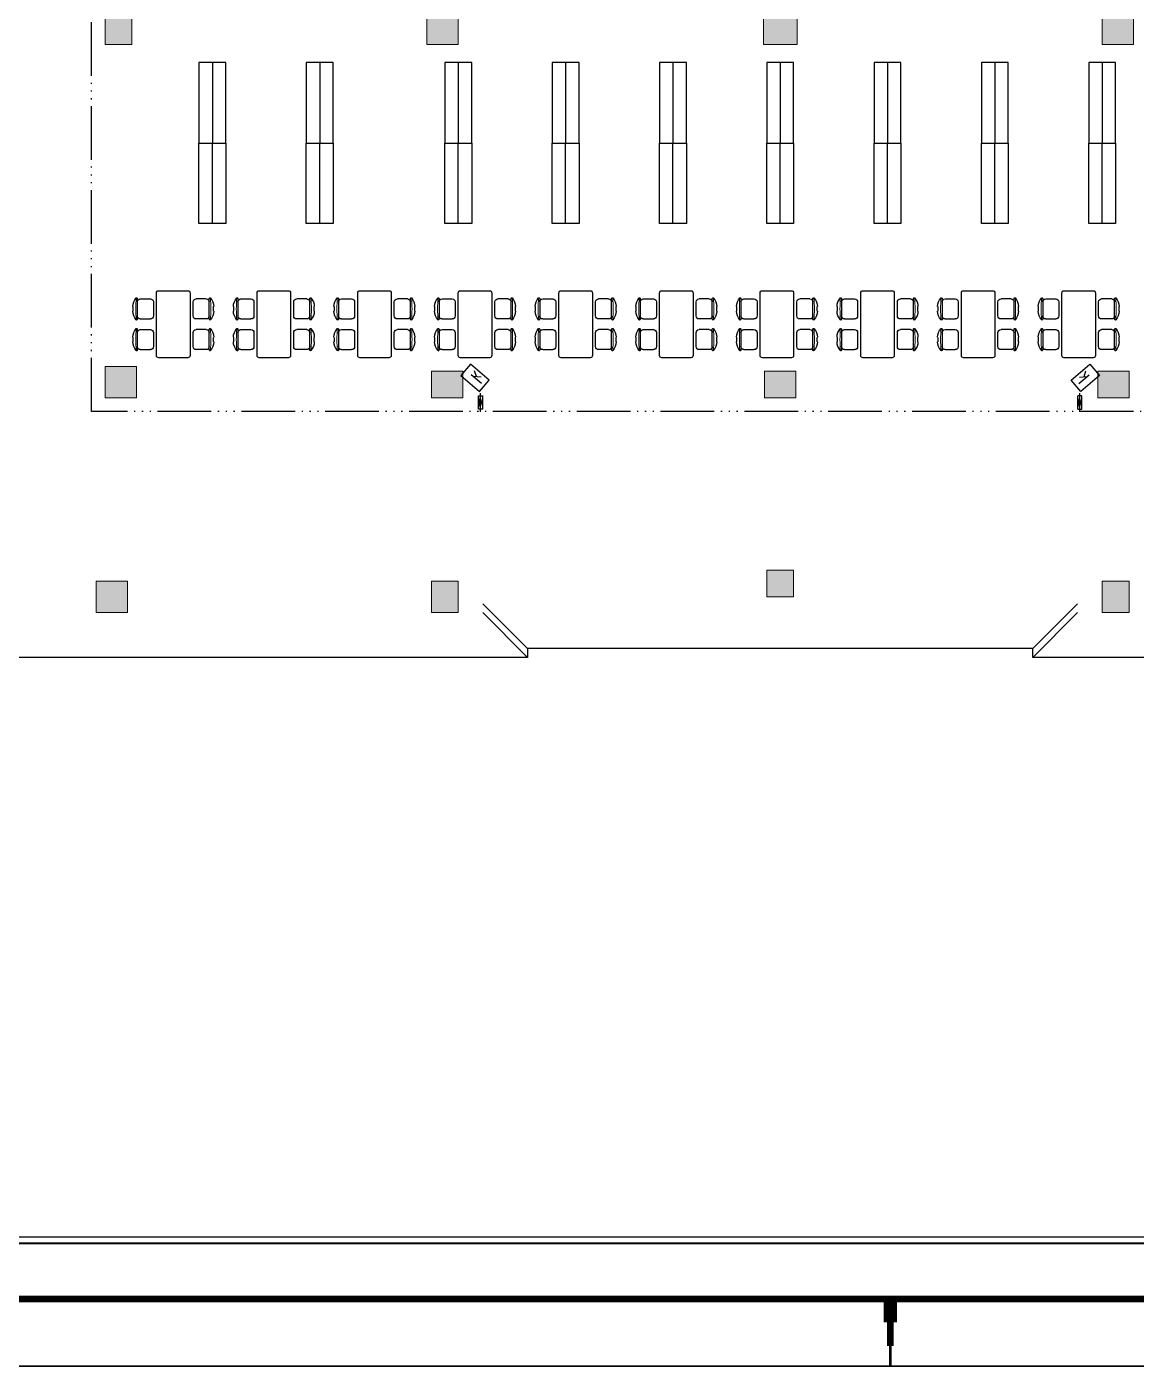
# Model space of a CAD drawing. Extents: x -55438775289 to -98440, y -7665632576 to 9496667396.
# Drawn here: x -190827 to -166016, y 178009 to 207980 of the extents above; entities that cross this region are included whole.
import ezdxf

# ---------------------------------------------------------------- set-up
doc = ezdxf.new("R2010")
doc.units = 0
doc.header["$LTSCALE"] = 1000
doc.linetypes.add('行政综合楼底图$0$ACAD_ISO06W100', pattern=[37.5, 24, -3, 0.5, -3, 0.5, -3, 0.5, -3])
doc.linetypes.add('行政综合楼底图$0$HIDDEN2', pattern=[0.1875, 0.125, -0.0625])
doc.layers.get('0').update_dxf_attribs({"linetype": 'CONTINUOUS'})
for name, color, linetype in [('0AR', 8, 'CONTINUOUS'), ('FRAME', 7, 'CONTINUOUS'), ('行政综合楼底图$0$jj', 8, 'CONTINUOUS'), ('行政综合楼底图$0$JS-柱', 8, 'CONTINUOUS'), ('行政综合楼底图$0$L-立缘石', 8, 'CONTINUOUS'), ('行政综合楼底图$0$LVTRY', 8, 'CONTINUOUS'), ('行政综合楼底图$0$SURFACE', 8, 'CONTINUOUS'), ('行政综合楼底图$0$Z-电器', 8, 'CONTINUOUS'), ('行政综合楼底图$0$空调', 8, 'CONTINUOUS')]:
    doc.layers.add(name, color=color, linetype=linetype)
for name, color, linetype, lineweight in [('行政综合楼底图$0$_0', 8, 'CONTINUOUS', 0), ('行政综合楼底图$0$COLU', 8, 'CONTINUOUS', 30), ('行政综合楼底图$0$砼柱', 8, 'CONTINUOUS', 35)]:
    doc.layers.add(name, color=color, linetype=linetype, lineweight=lineweight)
doc.styles.add('行政综合楼底图$0$DIM_FONT', font='SIMPLEX', dxfattribs={"width": 0.7, "bigfont": 'GBCBIG'})
doc.styles.add('行政综合楼底图$0$Standard', font='TSSDENG(2)', dxfattribs={"bigfont": 'TSSDCHN(2)'})

# ---------------------------------------------------------------- blocks, each defined once
blk = doc.blocks.new('行政综合楼底图$0$cdjg')
at = {"layer": '行政综合楼底图$0$L-立缘石', "color": 251}
blk.add_line((39515995.283, 4131130.288), (39516035.678, 4131132.123), dxfattribs=at)
at = {"layer": '行政综合楼底图$0$砼柱', "color": 251}
blk.add_line((39516035.685, 4131131.973), (39515995.29, 4131130.138), dxfattribs=at)
blk = doc.blocks.new('行政综合楼底图$0$一层柱网2020.4.24')
at = {"layer": '行政综合楼底图$0$JS-柱'}
h = blk.add_hatch(color=8, dxfattribs=at)
h.dxf.hatch_style = 1
h.paths.add_polyline_path([(16153, 145482), (15403, 145482), (15403, 144882), (16153, 144882)])
h.paths.add_polyline_path([(39778, 145282), (39178, 145282), (39178, 144682), (39778, 144682)])
h.paths.add_polyline_path([(39778, 180382), (39178, 180382), (39178, 179782), (39778, 179782)])
h.paths.add_polyline_path([(34878, 188082), (34178, 188082), (34178, 187382), (34878, 187382)])
h.paths.add_polyline_path([(-2622, 188082), (-3322, 188082), (-3322, 187382), (-2622, 187382)])
h.paths.add_polyline_path([(34878, 192882), (34178, 192882), (34178, 192182), (34878, 192182)])
h.paths.add_polyline_path([(31078, 192882), (30378, 192882), (30378, 192182), (31078, 192182)])
h.paths.add_polyline_path([(1178, 192882), (478, 192882), (478, 192182), (1178, 192182)])
h.paths.add_polyline_path([(-2622, 192882), (-3322, 192882), (-3322, 192182), (-2622, 192182)])
h.paths.add_polyline_path([(34878, 132882), (34178, 132882), (34178, 132182), (34878, 132182)])
h.paths.add_polyline_path([(31078, 132882), (30378, 132882), (30378, 132182), (31078, 132182)])
h.paths.add_polyline_path([(23578, 132882), (22978, 132882), (22978, 132182), (23578, 132182)])
h.paths.add_polyline_path([(8578, 132882), (7978, 132882), (7978, 132182), (8578, 132182)])
h.paths.add_polyline_path([(1178, 132882), (478, 132882), (478, 132182), (1178, 132182)])
h.paths.add_polyline_path([(-2622, 132882), (-3322, 132882), (-3322, 132182), (-2622, 132182)])
h.paths.add_polyline_path([(16078, 133132), (15478, 133132), (15478, 132532), (16078, 132532)])
h.paths.add_polyline_path([(34878, 137682), (34178, 137682), (34178, 136982), (34878, 136982)])
h.paths.add_polyline_path([(30878, 137682), (30178, 137682), (30178, 136982), (30878, 136982)])
h.paths.add_polyline_path([(27878, 137482), (27378, 137482), (27378, 136982), (27878, 136982)])
h.paths.add_polyline_path([(23578, 137582), (22878, 137582), (22878, 136982), (23578, 136982)])
h.paths.add_polyline_path([(16128, 137582), (15428, 137582), (15428, 136982), (16128, 136982)])
h.paths.add_polyline_path([(8678, 137582), (7978, 137582), (7978, 136982), (8678, 136982)])
h.paths.add_polyline_path([(1378, 137682), (678, 137682), (678, 136982), (1378, 136982)])
h.paths.add_polyline_path([(-2622, 137682), (-3322, 137682), (-3322, 136982), (-2622, 136982)])
h.paths.add_polyline_path([(34878, 145282), (34278, 145282), (34278, 144682), (34878, 144682)])
h.paths.add_polyline_path([(30878, 145482), (30278, 145482), (30278, 144882), (30878, 144882)])
h.paths.add_polyline_path([(27879, 145482), (27379, 145482), (27379, 144982), (27879, 144982)])
h.paths.add_polyline_path([(23678, 145482), (22978, 145482), (22978, 144882), (23678, 144882)])
h.paths.add_polyline_path([(8578, 145482), (7878, 145482), (7878, 144882), (8578, 144882)])
h.paths.add_polyline_path([(1278, 145482), (678, 145482), (678, 144882), (1278, 144882)])
h.paths.add_polyline_path([(-2722, 145282), (-3322, 145282), (-3322, 144682), (-2722, 144682)])
h.paths.add_polyline_path([(39778, 151582), (39178, 151582), (39178, 150982), (39778, 150982)])
h.paths.add_polyline_path([(34878, 151582), (34278, 151582), (34278, 150982), (34878, 150982)])
h.paths.add_polyline_path([(30878, 151582), (30278, 151582), (30278, 150982), (30878, 150982)])
h.paths.add_polyline_path([(26078, 151582), (25478, 151582), (25478, 150982), (26078, 150982)])
h.paths.add_polyline_path([(23578, 151582), (22978, 151582), (22978, 150982), (23578, 150982)])
h.paths.add_polyline_path([(8578, 151582), (7978, 151582), (7978, 150982), (8578, 150982)])
h.paths.add_polyline_path([(6078, 151582), (5478, 151582), (5478, 150982), (6078, 150982)])
h.paths.add_polyline_path([(1278, 151582), (678, 151582), (678, 150982), (1278, 150982)])
h.paths.add_polyline_path([(-2722, 151582), (-3322, 151582), (-3322, 150982), (-2722, 150982)])
h.paths.add_polyline_path([(39778, 159082), (39178, 159082), (39178, 158482), (39778, 158482)])
h.paths.add_polyline_path([(34878, 159082), (34278, 159082), (34278, 158482), (34878, 158482)])
h.paths.add_polyline_path([(30878, 159082), (30278, 159082), (30278, 158482), (30878, 158482)])
h.paths.add_polyline_path([(26078, 159082), (25478, 159082), (25478, 158482), (26078, 158482)])
h.paths.add_polyline_path([(23578, 159082), (22978, 159082), (22978, 158482), (23578, 158482)])
h.paths.add_polyline_path([(8578, 159082), (7978, 159082), (7978, 158482), (8578, 158482)])
h.paths.add_polyline_path([(6078, 159082), (5478, 159082), (5478, 158482), (6078, 158482)])
h.paths.add_polyline_path([(1278, 159082), (678, 159082), (678, 158482), (1278, 158482)])
h.paths.add_polyline_path([(-2722, 159082), (-3322, 159082), (-3322, 158482), (-2722, 158482)])
h.paths.add_polyline_path([(39778, 166582), (39178, 166582), (39178, 165982), (39778, 165982)])
h.paths.add_polyline_path([(34878, 166582), (34278, 166582), (34278, 165982), (34878, 165982)])
h.paths.add_polyline_path([(30878, 166582), (30278, 166582), (30278, 165982), (30878, 165982)])
h.paths.add_polyline_path([(26078, 166582), (25478, 166582), (25478, 165982), (26078, 165982)])
h.paths.add_polyline_path([(23578, 166582), (22978, 166582), (22978, 165982), (23578, 165982)])
h.paths.add_polyline_path([(8578, 166582), (7978, 166582), (7978, 165982), (8578, 165982)])
h.paths.add_polyline_path([(6078, 166582), (5478, 166582), (5478, 165982), (6078, 165982)])
h.paths.add_polyline_path([(1278, 166582), (678, 166582), (678, 165982), (1278, 165982)])
h.paths.add_polyline_path([(-2722, 166582), (-3322, 166582), (-3322, 165982), (-2722, 165982)])
h.paths.add_polyline_path([(39778, 174082), (39178, 174082), (39178, 173482), (39778, 173482)])
h.paths.add_polyline_path([(34878, 174082), (34278, 174082), (34278, 173482), (34878, 173482)])
h.paths.add_polyline_path([(30878, 174082), (30278, 174082), (30278, 173482), (30878, 173482)])
h.paths.add_polyline_path([(26078, 174082), (25478, 174082), (25478, 173482), (26078, 173482)])
h.paths.add_polyline_path([(23578, 174082), (22978, 174082), (22978, 173482), (23578, 173482)])
h.paths.add_polyline_path([(8578, 174082), (7978, 174082), (7978, 173482), (8578, 173482)])
h.paths.add_polyline_path([(6078, 174082), (5478, 174082), (5478, 173482), (6078, 173482)])
h.paths.add_polyline_path([(1278, 174082), (678, 174082), (678, 173482), (1278, 173482)])
h.paths.add_polyline_path([(-2722, 174082), (-3322, 174082), (-3322, 173482), (-2722, 173482)])
h.paths.add_polyline_path([(34878, 180382), (34278, 180382), (34278, 179782), (34878, 179782)])
h.paths.add_polyline_path([(30878, 180182), (30278, 180182), (30278, 179582), (30878, 179582)])
h.paths.add_polyline_path([(23678, 180182), (22978, 180182), (22978, 179582), (23678, 179582)])
h.paths.add_polyline_path([(16153, 180182), (15403, 180182), (15403, 179582), (16153, 179582)])
h.paths.add_polyline_path([(11378, 180082), (10878, 180082), (10878, 179582), (11378, 179582)])
h.paths.add_polyline_path([(8678, 180182), (7978, 180182), (7978, 179582), (8678, 179582)])
h.paths.add_polyline_path([(1278, 180182), (678, 180182), (678, 179582), (1278, 179582)])
h.paths.add_polyline_path([(-2722, 180382), (-3322, 180382), (-3322, 179782), (-2722, 179782)])
h.paths.add_polyline_path([(30878, 188082), (30178, 188082), (30178, 187382), (30878, 187382)])
h.paths.add_polyline_path([(23578, 188082), (22878, 188082), (22878, 187482), (23578, 187482)])
h.paths.add_polyline_path([(16128, 188082), (15428, 188082), (15428, 187482), (16128, 187482)])
h.paths.add_polyline_path([(11378, 188082), (10878, 188082), (10878, 187582), (11378, 187582)])
h.paths.add_polyline_path([(8678, 188082), (7978, 188082), (7978, 187482), (8678, 187482)])
h.paths.add_polyline_path([(1378, 188082), (678, 188082), (678, 187382), (1378, 187382)])
h.paths.add_polyline_path([(16078, 192532), (15478, 192532), (15478, 191932), (16078, 191932)])
h.paths.add_polyline_path([(23578, 192882), (22978, 192882), (22978, 192182), (23578, 192182)])
h.paths.add_polyline_path([(8578, 192882), (7978, 192882), (7978, 192182), (8578, 192182)])
h.paths.add_polyline_path([(-3122, 177182), (-2918, 177182), (-2918, 177327), (-3122, 177327)])
at = {"layer": '行政综合楼底图$0$COLU', "lineweight": 18}
for points in [[(1278, 145482), (678, 145482), (678, 144882), (1278, 144882)], [(8578, 145482), (7878, 145482), (7878, 144882), (8578, 144882)], [(16153, 145482), (15403, 145482), (15403, 144882), (16153, 144882)], [(23678, 145482), (22978, 145482), (22978, 144882), (23678, 144882)], [(1378, 137682), (678, 137682), (678, 136982), (1378, 136982)], [(8678, 137582), (7978, 137582), (7978, 136982), (8678, 136982)], [(16128, 137582), (15428, 137582), (15428, 136982), (16128, 136982)], [(23578, 137582), (22878, 137582), (22878, 136982), (23578, 136982)], [(16078, 133132), (15478, 133132), (15478, 132532), (16078, 132532)], [(1178, 132882), (478, 132882), (478, 132182), (1178, 132182)], [(8578, 132882), (7978, 132882), (7978, 132182), (8578, 132182)], [(23578, 132882), (22978, 132882), (22978, 132182), (23578, 132182)]]:
    blk.add_lwpolyline(points, close=True, dxfattribs=at)
blk = doc.blocks.new('行政综合楼底图$0$A$C41442FB6')
at = {"layer": '行政综合楼底图$0$Z-电器'}
blk.add_lwpolyline([(0, 550), (330, 550), (330, 0), (0, 0)], close=True, dxfattribs=at)
at = {"layer": '行政综合楼底图$0$Z-电器', "linetype": 'Continuous', "style": '行政综合楼底图$0$DIM_FONT', "width": 0.8}
blk.add_text('k', height=300, rotation=359.9455, dxfattribs=at).set_placement((123, 165))
blk = doc.blocks.new('行政综合楼底图$0$ktd2')
at = {"linetype": 'Continuous', "ltscale": 0.5}
for p, q in [((-48, -300), (-48, 0)), ((48, 0), (-48, 0)), ((0, -360), (0, 60)), ((48, -300), (48, 0)), ((-48, -300), (48, -300))]:
    blk.add_line(p, q, dxfattribs=at)
at = {"linetype": '行政综合楼底图$0$HIDDEN2', "ltscale": 0.5}
blk.add_solid([(-48, -300), (-48, 0), (48, 0), (48, -300)], dxfattribs=at)
blk = doc.blocks.new('行政综合楼底图$0$$plan$00000279')
for p, q in [((-389, 921), (-290, 921)), ((298, 921), (397, 921)), ((-569, 821), (-109, 821)), ((-564, 754), (-564, 529)), ((-114, 754), (-114, 529)), ((117, 821), (577, 821)), ((122, 754), (122, 529)), ((572, 754), (572, 529)), ((-746, 342), (-746, -308)), ((704, 392), (-696, 392)), ((-497, 461), (-182, 461)), ((190, 461), (505, 461)), ((754, -308), (754, 342)), ((-696, -358), (704, -358)), ((-564, -720), (-564, -495)), ((-182, -427), (-497, -427)), ((-114, -720), (-114, -495)), ((122, -720), (122, -495)), ((505, -427), (190, -427)), ((572, -720), (572, -495)), ((-109, -787), (-569, -787)), ((-290, -887), (-389, -887)), ((577, -787), (117, -787)), ((397, -887), (298, -887))]:
    blk.add_line(p, q)
for centre, radius, start, end in [((-379, 606), 316, 91.7651, 130.7265), ((-300, 606), 316, 49.2735, 88.2349), ((307, 606), 316, 91.7651, 130.7265), ((387, 606), 316, 49.2735, 88.2349), ((-579, 837), 10, 130.7265, 202.67), ((-569, 841), 20, 202.67, 270), ((-497, 754), 67.5, 90, 180), ((-182, 754), 67.5, 0, 90), ((-109, 841), 20, 270, 337.33), ((-100, 837), 10, 337.33, 49.2735), ((108, 837), 10, 130.7265, 202.67), ((117, 841), 20, 202.67, 270), ((190, 754), 67.5, 90, 180), ((505, 754), 67.5, 0, 90), ((577, 841), 20, 270, 337.33), ((587, 837), 10, 337.33, 49.2735), ((-696, 342), 50, 90, 180), ((-497, 529), 67.5, 180, 270), ((-182, 529), 67.5, 270, 0), ((190, 529), 67.5, 180, 270), ((505, 529), 67.5, 270, 0), ((704, 342), 50, 0, 90), ((-696, -308), 50, 180, 270), ((-497, -495), 67.5, 90, 180), ((-182, -495), 67.5, 0, 90), ((190, -495), 67.5, 90, 180), ((505, -495), 67.5, 0, 90), ((704, -308), 50, 270, 0), ((-579, -803), 10, 157.33, 229.2735), ((-569, -807), 20, 90, 157.33), ((-379, -572), 316, 229.2735, 268.2349), ((-497, -720), 67.5, 180, 270), ((-300, -572), 316, 271.7651, 310.7265), ((-182, -720), 67.5, 270, 0), ((-109, -807), 20, 22.67, 90), ((-100, -803), 10, 310.7265, 22.67), ((108, -803), 10, 157.33, 229.2735), ((117, -807), 20, 90, 157.33), ((307, -572), 316, 229.2735, 268.2349), ((190, -720), 67.5, 180, 270), ((387, -572), 316, 271.7651, 310.7265), ((505, -720), 67.5, 270, 0), ((577, -807), 20, 22.67, 90), ((587, -803), 10, 310.7265, 22.67)]:
    blk.add_arc(centre, radius, start, end)
at = {"lineweight": 13}
for centre, start, end in [((-339, -1857), 84.8023, 95.1977), ((347, -1857), 84.8023, 95.1977), ((-339, 1890), 264.8023, 275.1977), ((347, 1890), 264.8023, 275.1977)]:
    blk.add_arc(centre, 2713, start, end, dxfattribs=at)
at = {"style": '行政综合楼底图$0$Standard', "width": 0.8, "flags": 9}
for tag in ['XSIZE', 'YSIZE']:
    blk.add_attdef(tag, (0, 0), '', height=0.5, dxfattribs=at)
blk = doc.blocks.new('行政综合楼底图$0$sj')
at = {"layer": '行政综合楼底图$0$jj'}
blk.add_line((0, 0), (1800, 0), dxfattribs=at)
blk.add_lwpolyline([(1800, 300), (1800, -300), (0, -300), (0, 300)], close=True, dxfattribs=at)
blk = doc.blocks.new('行政综合楼底图')
at = {"layer": '行政综合楼底图$0$LVTRY'}
for points in [[(-819280, -13265), (-819280, -22265), (-833730, -22265), (-833730, -22065), (-845030, -22065), (-845030, -22265), (-859480, -22265), (-859480, -8665)], [(-846030, -21065), (-845030, -22065)], [(-846030, -21265), (-845030, -22265)], [(-832730, -21065), (-833730, -22065)], [(-832730, -21265), (-833730, -22265)]]:
    blk.add_lwpolyline(points, dxfattribs=at)
at = {"layer": '行政综合楼底图$0$SURFACE', "linetype": '行政综合楼底图$0$ACAD_ISO06W100', "ltscale": 0.05}
blk.add_lwpolyline([(-854780, 34935), (-823980, 34935), (-823980, -16765), (-854780, -16765)], close=True, dxfattribs=at)
at = {"layer": '行政综合楼底图$0$_0', "linetype": 'Continuous', "xscale": 999.9999999999999, "yscale": 999.9999999999999, "zscale": 999.9999999999999, "rotation": 357.3992613976861}
blk.add_blockref('行政综合楼底图$0$cdjg', (-39663604306, -2333837878), dxfattribs=at)
at = {"layer": '行政综合楼底图$0$COLU', "color": 3}
blk.add_blockref('行政综合楼底图$0$一层柱网2020.4.24', (-855158, -153447), dxfattribs=at)
at = {"layer": '行政综合楼底图$0$jj', "xscale": -1, "rotation": 90}
for name, p in [('行政综合楼底图$0$sj', (-852080, -8965)), ('行政综合楼底图$0$sj', (-849680, -8965)), ('行政综合楼底图$0$sj', (-846580, -8965)), ('行政综合楼底图$0$sj', (-844180, -8965)), ('行政综合楼底图$0$sj', (-841780, -8965)), ('行政综合楼底图$0$sj', (-841780, -8965)), ('行政综合楼底图$0$sj', (-839380, -8965)), ('行政综合楼底图$0$sj', (-839380, -8965)), ('行政综合楼底图$0$sj', (-836980, -8965)), ('行政综合楼底图$0$sj', (-836980, -8965)), ('行政综合楼底图$0$sj', (-834580, -8965)), ('行政综合楼底图$0$sj', (-834580, -8965)), ('行政综合楼底图$0$sj', (-832180, -8965)), ('行政综合楼底图$0$sj', (-832180, -8965)), ('行政综合楼底图$0$$plan$00000279', (-852938, -14812)), ('行政综合楼底图$0$$plan$00000279', (-850688, -14812)), ('行政综合楼底图$0$$plan$00000279', (-848438, -14812)), ('行政综合楼底图$0$$plan$00000279', (-846188, -14812)), ('行政综合楼底图$0$$plan$00000279', (-843938, -14812)), ('行政综合楼底图$0$$plan$00000279', (-841688, -14812)), ('行政综合楼底图$0$$plan$00000279', (-839438, -14812)), ('行政综合楼底图$0$$plan$00000279', (-837188, -14812)), ('行政综合楼底图$0$$plan$00000279', (-834938, -14812)), ('行政综合楼底图$0$$plan$00000279', (-832688, -14812))]:
    blk.add_blockref(name, p, dxfattribs=at)
at = {"layer": '行政综合楼底图$0$jj', "rotation": 90}
for p in [(-852080, -12565), (-849680, -12565), (-846580, -12565), (-844180, -12565), (-841780, -12565), (-841780, -12565), (-839380, -12565), (-839380, -12565), (-836980, -12565), (-836980, -12565), (-834580, -12565), (-834580, -12565), (-832180, -12565), (-832180, -12565)]:
    blk.add_blockref('行政综合楼底图$0$sj', p, dxfattribs=at)
at = {"layer": '行政综合楼底图$0$空调', "xscale": -1}
for name, p, rotation in [('行政综合楼底图$0$A$C41442FB6', (-846521, -15964), 229.5776013376599), ('行政综合楼底图$0$ktd2', (-846080, -16415), 0.0004744161351766252)]:
    blk.add_blockref(name, p, dxfattribs=dict(at, rotation=rotation))
at = {"layer": '行政综合楼底图$0$空调', "rotation": 130.4228730784753}
blk.add_blockref('行政综合楼底图$0$A$C41442FB6', (-832239, -15964), dxfattribs=at)
at = {"layer": '行政综合楼底图$0$空调'}
blk.add_blockref('行政综合楼底图$0$ktd2', (-832680, -16415), dxfattribs=at)
blk = doc.blocks.new('a1')
at = {"layer": 'FRAME'}
blk.add_lwpolyline([(32220, 126240), (116320, 126240), (116320, 185640), (32220, 185640)], close=True, dxfattribs=at)
at = {"layer": 'FRAME', "const_width": 100}
blk.add_lwpolyline([(34720, 127240), (115320, 127240), (115320, 184640), (34720, 184640)], close=True, dxfattribs=at)
at = {"layer": 'FRAME'}
for points, const_width in [([(74270, 127240), (74270, 126890)], 200), ([(74270, 127240), (74270, 126540)], 100), ([(74270, 126240), (74270, 127240)], 35)]:
    blk.add_lwpolyline(points, dxfattribs=dict(at, const_width=const_width))
blk = doc.blocks.new('打印框')
at = {"layer": 'FRAME'}
blk.add_lwpolyline([(-894711, 340006), (-810611, 340006), (-810611, 280606), (-894711, 280606)], close=True, dxfattribs=at)

msp = doc.modelspace()

# ---------------------------------------------------------------- block references
at = {"layer": '0AR'}
msp.add_blockref('行政综合楼底图', (665403, 216146), dxfattribs=at)

# ---------------------------------------------------------------- next in the draw order: block references
at = {"layer": 'FRAME', "xscale": 1.5, "yscale": 1.5, "zscale": 1.5}
for name, p in [('a1', (-282920, -11325)), ('打印框', (1107477, -242874))]:
    msp.add_blockref(name, p, dxfattribs=at)

doc.saveas('drawing.dxf')
